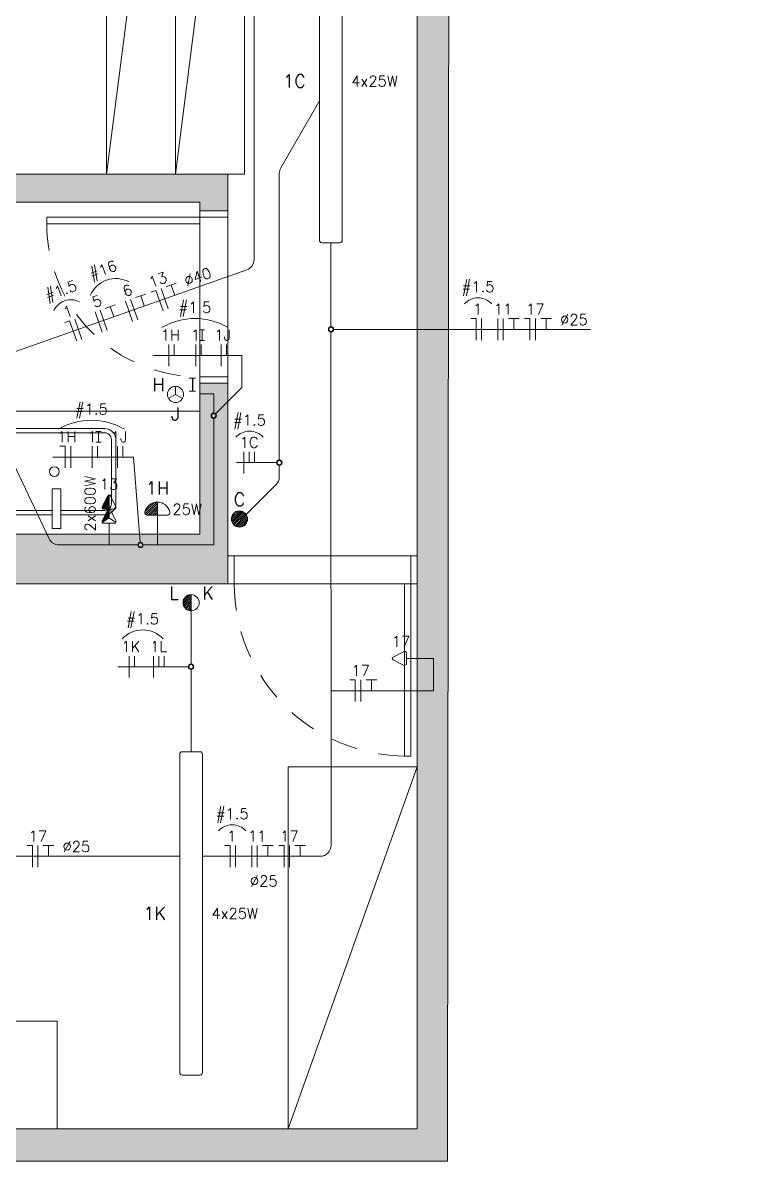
# Model space of a CAD drawing. Extents: x 0 to 175, y -16 to 63.
# Drawn here: x 151.17 to 154.49, y 30.2 to 35.49 of the extents above; entities that cross this region are included whole.
import ezdxf

# ---------------------------------------------------------------- set-up
doc = ezdxf.new("R2010")
doc.units = 0
doc.header["$LTSCALE"] = 0.5
doc.header["$MEASUREMENT"] = 0
doc.linetypes.add('HIDDEN', pattern=[0.375, 0.25, -0.125])
doc.layers.get('0').update_dxf_attribs({"linetype": 'CONTINUOUS'})
doc.layers.add('ARQ - HATCH 01', color=172, linetype='CONTINUOUS', transparency=0.6)
for name, color, linetype, lineweight in [('ARQ - PAR01', 172, 'CONTINUOUS', 30), ('ELE01 - ELETROD', 40, 'CONTINUOUS', 20), ('ELE01 - INTER', 100, 'CONTINUOUS', 15), ('ELE01 - INTER TXT', 100, 'CONTINUOUS', 9), ('ELE01 - LAMP', 50, 'CONTINUOUS', 20), ('ELE01 - LAMP TXT', 100, 'CONTINUOUS', 15), ('ELE01 - TOM 127V', 130, 'CONTINUOUS', 15), ('ELE01 - TOM 127V TXT', 130, 'CONTINUOUS', 15), ('ELE03 - CIRCUITOS', 2, 'CONTINUOUS', 5), ('ELE03 - FASE', 242, 'CONTINUOUS', 20), ('ELE03 - NEUTRO', 141, 'CONTINUOUS', 20), ('ELE03 - RETORNO', 173, 'CONTINUOUS', 20), ('ELE03 - TERRA', 112, 'CONTINUOUS', 20), ('Simbologia', 122, 'CONTINUOUS', 20), ('TXT02', 2, 'CONTINUOUS', 20)]:
    doc.layers.add(name, color=color, linetype=linetype, lineweight=lineweight)
for name, color, linetype, lineweight, transparency in [('ARQ - PISO TRANSPARENTE', 121, 'CONTINUOUS', 9, 0.9), ('ARQ - POR01 TRANSPARENTE', 20, 'CONTINUOUS', 9, 0.45), ('ARQ01', 144, 'CONTINUOUS', 9, 0.5), ('ELE01 - INTER HATCH', 100, 'CONTINUOUS', 15, 0.45)]:
    doc.layers.add(name, color=color, linetype=linetype, lineweight=lineweight, transparency=transparency)
doc.styles.add('ROMANS', font='romans.shx')
doc.styles.get("Standard").update_dxf_attribs({"font": 'romans.shx'})

# ---------------------------------------------------------------- blocks, each defined once
blk = doc.blocks.new('*U311')
at = {"layer": 'ARQ - HATCH 01'}
h = blk.add_hatch(color=256, dxfattribs=at)
h.dxf.hatch_style = 1
h.paths.add_polyline_path([(2.5318, 5.7897), (2.4, 5.7898), (2.4, 5.98), (2.2, 5.98), (2.2, 5.79), (2.1029, 5.79), (2.1029, 5.64), (2.5318, 5.64)])
h.paths.add_polyline_path([(2.4, 7.13), (2.2, 7.13), (2.2, 6.78), (2.4, 6.78)])
h.paths.add_polyline_path([(12.15, 0.9882), (12.15, 5.78), (3.4321, 5.7898), (3.4321, 5.64), (12, 5.64), (12, 1.1354), (11.3067, 1.1354), (11.3067, 0.9854), (12, 0.9882)])
h.paths.add_polyline_path([(9.47, 4.76), (8.5397, 4.76), (8.5397, 4.63), (9.24, 4.63), (9.24, 1.14), (8.94, 1.14), (8.94, 0.9882), (9.9263, 0.9882), (9.9267, 1.1354), (9.47, 1.1354)], flags=17)
h.paths.add_polyline_path([(7.7, 4.63), (7.7397, 4.63), (7.7397, 4.76), (7.57, 4.76), (7.57, 0.15), (7.02, 0.15), (7.02, 0), (7.72, 0), (7.72, 0.9882), (7.95, 0.9882), (7.95, 1.14), (7.7, 1.14)])
h.paths.add_polyline_path([(5.06, 1.27), (4.2401, 1.27), (4.2401, 1.0727), (4.93, 1.0727), (4.93, 0), (5.64, 0), (5.64, 0.15), (5.06, 0.15)])
h.paths.add_polyline_path([(0.21, 5.64), (0.13, 5.64), (0.13, 6.98), (0.22, 6.98), (0.22, 7.13), (0, 7.13), (0, 1.0727), (0.71, 1.0727), (0.71, 1.27), (0.21, 1.27)])
h.paths.add_polyline_path([(3.08, 1.27), (2.4143, 1.27), (2.2, 1.27), (1.7, 1.27), (1.7, 1.0727), (3.08, 1.0747)])
h.paths.add_polyline_path([(5.06, 4.8377), (4.9353, 4.8377), (4.9353, 4.1977), (5.06, 4.1977)], flags=17)
for p, q in [((5.06, 4.8377), (7.57, 4.5177)), ((5.06, 4.5177), (7.57, 4.5177)), ((5.06, 4.5177), (7.57, 4.1977)), ((12, 3.969), (11.5, 3.969)), ((11.5, 3.969), (11.5, 3.469))]:
    blk.add_line(p, q)
for points in [[(10.32, 5.64), (12, 5.04)], [(10.32, 5.64), (10.32, 5.04), (12, 5.04)], [(7.57, 4.1977), (4.9353, 4.1977), (4.9353, 4.8377), (7.57, 4.8377)], [(7.57, 4.8377), (7.57, 4.76)]]:
    blk.add_lwpolyline(points)
for points in [[(9.14, 3.28), (8.67, 3.28), (8.67, 4.63), (9.24, 4.63), (9.24, 2.48), (9.14, 2.48)], [(9.03, 3.985), (9.2139, 3.985), (9.2139, 3.945), (9.03, 3.945)]]:
    blk.add_lwpolyline(points, close=True)
for points in [[(9.15, 3.985), (9.15, 4.19, 0.414214), (9.1, 4.24), (8.8, 4.24, 0.414214), (8.75, 4.19), (8.75, 3.72, 0.414214), (8.8, 3.67), (9.1, 3.67, 0.414214), (9.15, 3.72), (9.15, 3.945)], [(9.13, 3.985), (9.13, 4.19, 0.414214), (9.1, 4.22), (8.8, 4.22, 0.414214), (8.77, 4.19), (8.77, 3.72, 0.414214), (8.8, 3.69), (9.1, 3.69, 0.414214), (9.13, 3.72), (9.13, 3.945)]]:
    blk.add_lwpolyline(points, format="xyb")
blk.add_circle((8.95, 3.955), 0.0229)
at = {"layer": 'ARQ - PAR01', "lineweight": 20}
blk.add_lwpolyline([(12.15, 0.9882), (12.15, 5.78), (3.4321, 5.7898), (3.4321, 5.64), (12, 5.64), (12, 1.1354), (11.3067, 1.1354), (11.3067, 0.9854), (12, 0.9882), (12.15, 0.9882)], dxfattribs=at)
for points in [[(7.7, 4.63), (7.7397, 4.63), (7.7397, 4.76), (7.57, 4.76), (7.57, 0.15), (7.02, 0.15), (7.02, 0), (7.72, 0), (7.72, 0.9882), (7.95, 0.9882), (7.95, 1.14), (7.7, 1.14)], [(9.47, 4.76), (8.5397, 4.76), (8.5397, 4.63), (9.24, 4.63), (9.24, 1.14), (8.94, 1.14), (8.94, 0.9882), (9.9263, 0.9882), (9.9267, 1.1354), (9.47, 1.1354)]]:
    blk.add_lwpolyline(points, close=True, dxfattribs=at)
at = {"layer": 'ARQ - PISO TRANSPARENTE'}
for p, q in [((9.34, 4.79), (9.34, 5.61)), ((9.47, 5.58), (9.47, 4.79)), ((7.7697, 4.76), (8.5097, 4.76)), ((7.7697, 4.63), (8.5097, 4.63))]:
    blk.add_line(p, q, dxfattribs=at)
at = {"layer": 'ARQ - POR01 TRANSPARENTE'}
for p, q in [((9.34, 5.64), (9.34, 5.61)), ((9.34, 5.61), (10.27, 5.61)), ((9.47, 5.64), (9.47, 5.58)), ((10.27, 5.58), (10.27, 5.61)), ((9.47, 5.58), (10.27, 5.58)), ((7.7397, 4.76), (7.7697, 4.76)), ((7.7697, 4.76), (7.7697, 3.92)), ((8.5097, 4.76), (8.5097, 4.63)), ((8.5097, 4.76), (8.5397, 4.76)), ((9.34, 4.76), (9.34, 4.79)), ((9.34, 4.79), (9.47, 4.79)), ((9.47, 4.76), (9.47, 4.79)), ((7.7997, 4.63), (7.7397, 4.63)), ((7.7997, 3.92), (7.7997, 4.63)), ((8.5397, 4.63), (8.5097, 4.63)), ((7.7697, 3.92), (7.7997, 3.92))]:
    blk.add_line(p, q, dxfattribs=at)
at = {"layer": 'ARQ - POR01 TRANSPARENTE', "linetype": 'HIDDEN', "lineweight": 9}
for centre, radius in [((9.47, 5.59), 0.8), ((7.7997, 4.63), 0.71)]:
    blk.add_arc(centre, radius, 270, 0, dxfattribs=at)
blk = doc.blocks.new('*U173')
at = {"lineweight": 9}
h = blk.add_hatch(dxfattribs=at)
h.set_pattern_fill('ANSI31', color=256, scale=0.075, angle=-90)
h.paths.add_polyline_path([(-0.013, -0.224, 0.284079), (0, -0.232), (0, -0.151), (-0.064, -0.108, 0.251652), (-0.064, -0.123)])
blk.add_line((0.007, 0), (-0.007, 0))
for points in [[(0, 0), (0, -0.101)], [(0.064, -0.108), (0, -0.151), (-0.064, -0.108)], [(0, -0.151), (0, -0.232)]]:
    blk.add_lwpolyline(points)
blk.add_lwpolyline([(0.064, -0.123), (0.013, -0.224, -0.618034), (-0.013, -0.224), (-0.064, -0.123, -0.557537), (-0.051, -0.101), (0.051, -0.101, -0.557537)], format="xyb", close=True)
blk = doc.blocks.new('*U160')
blk.add_lwpolyline([(-0.123, -0.064), (-0.224, -0.013, -0.618034), (-0.224, 0.013), (-0.123, 0.064, -0.557537), (-0.101, 0.051), (-0.101, -0.051, -0.557537)], format="xyb", close=True)
blk.add_lwpolyline([(0, 0), (-0.101, 0)])
blk = doc.blocks.new('*U140')
at = {"lineweight": 9}
h = blk.add_hatch(dxfattribs=at)
h.set_pattern_fill('ANSI31', color=256, scale=0.075, angle=-90)
h.paths.add_polyline_path([(0, -0.232, -0.284079), (-0.013, -0.224), (-0.064, -0.123, -0.557537), (-0.051, -0.101), (0, -0.101)])
blk.add_line((0, -0.232), (0, -0.101))
blk.add_lwpolyline([(0.064, -0.123), (0.013, -0.224, -0.618034), (-0.013, -0.224), (-0.064, -0.123, -0.557537), (-0.051, -0.101), (0.051, -0.101, -0.557537)], format="xyb", close=True)
blk = doc.blocks.new('*U135')
at = {"lineweight": 9}
h = blk.add_hatch(dxfattribs=at)
h.set_pattern_fill('ANSI31', color=0, scale=0.075, angle=-90)
h.set_pattern_definition([(315, (-0.000575, 1e-19), (0.00662913, 0.00662913), [])])
h.paths.add_polyline_path([(0, -0.1182), (-0.0629, -0.1182, 0.484596), (-0.0775, -0.1367, 0.349314), (0.0006, -0.1978)])
at = {"color": 0}
for q in [(0, 0), (0.0006, -0.1978)]:
    blk.add_line((0, -0.1182), q, dxfattribs=at)
blk.add_lwpolyline([(0.0629, -0.1182), (-0.0629, -0.1182, 0.484596), (-0.0775, -0.1367, 0.789489), (0.0775, -0.1367, 0.484596)], format="xyb", close=True, dxfattribs=at)
blk = doc.blocks.new('Fio-TERRA')
at = {"layer": 'ELE03 - TERRA'}
for p, q in [((-0.1, 0.2), (0.1, 0.2)), ((0, 0), (0, 0.2))]:
    blk.add_line(p, q, dxfattribs=at)
blk = doc.blocks.new('Fio-FASE')
at = {"layer": 'ELE03 - FASE'}
blk.add_line((0, -0.2), (0, 0.2), dxfattribs=at)
blk = doc.blocks.new('Fio-NEUTRO')
at = {"layer": 'ELE03 - NEUTRO'}
for p, q in [((0, 0.2), (0.1, 0.2)), ((0, -0.2), (0, 0.2))]:
    blk.add_line(p, q, dxfattribs=at)
blk = doc.blocks.new('Fio-RETORNO')
at = {"layer": 'ELE03 - RETORNO'}
blk.add_line((0, 0), (0, 0.2), dxfattribs=at)

msp = doc.modelspace()

# ---------------------------------------------------------------- hatches: boundary and pattern name
at = {"layer": 'ELE01 - INTER HATCH'}
h = msp.add_hatch(dxfattribs=at)
h.set_pattern_fill('ANSI31', color=256, scale=0.05)
h.set_pattern_definition([(45, (102.585167, -21.101253), (-0.0044194174, 0.0044194174), [])])
edge = h.paths.add_edge_path()
edge.add_arc((152.1748, 33.1839), 0.0375, 0, 360)
h = msp.add_hatch(dxfattribs=at)
h.set_pattern_fill('ANSI31', color=256, scale=0.05)
h.set_pattern_definition([(45, (150.1966874, 37.80729), (-0.0044194174, 0.0044194174), [])])
edge = h.paths.add_edge_path()
edge.add_arc((151.9502, 32.7956), 0.0375, 90, 180)
edge.add_arc((151.9502, 32.7956), 0.0375, 180, 270)
edge.add_line((151.9502, 32.7581), (151.9502, 32.7956))
edge.add_line((151.9502, 32.7956), (151.9502, 32.8331))

# ---------------------------------------------------------------- linework, layer by layer
at = {"layer": 'ELE01 - ELETROD'}
for points in [[(151.092, 33.9463), (152.2089, 34.3408, 0.317944), (152.2423, 34.3879), (152.2423, 35.9515, -0.122171), (152.2481, 35.9749), (152.5194, 36.4881, 0.122171), (152.5252, 36.5115), (152.5252, 37.0785)], [(152.3598, 33.4582), (152.3598, 34.7885, -0.131652), (152.3665, 34.8135), (152.546, 35.1244)], [(152.5992, 34.0517), (152.6002, 31.6689, -0.414327), (152.5502, 31.6189), (152.0032, 31.6189)], [(151.1273, 33.4379), (151.2916, 33.0924, 0.28941), (151.3368, 33.0639), (151.7029, 33.0639)], [(152.2013, 33.2), (152.3451, 33.3438, 0.198912), (152.3598, 33.3792), (152.3598, 33.4332)]]:
    msp.add_lwpolyline(points, format="xyb", dxfattribs=at)
for points in [[(152.5991, 34.4663), (152.5992, 34.0766)], [(152.0552, 33.7642), (151.9902, 33.7642)], [(152.0552, 33.6761), (152.0552, 33.7642)], [(151.7279, 33.0639), (152.0552, 33.0639), (152.0552, 33.6511)], [(151.5695, 33.1139), (151.5695, 33.0639)], [(151.7939, 33.1151), (151.7939, 33.0651)], [(151.9502, 32.7581), (151.9502, 32.5108)], [(153.0002, 32.537), (153.0753, 32.537), (153.0753, 32.387), (152.5998, 32.387)], [(151.9502, 32.4858), (151.9502, 32.1039)], [(150.1831, 31.6189), (151.8972, 31.6189)]]:
    msp.add_lwpolyline(points, dxfattribs=at)
at = {"layer": 'ELE01 - INTER'}
for p, q in [((151.8778, 33.7622), (151.8453, 33.7434)), ((151.8778, 33.7622), (151.8778, 33.7997)), ((151.8778, 33.7622), (151.9103, 33.7434)), ((151.9502, 32.7581), (151.9502, 32.8331))]:
    msp.add_line(p, q, dxfattribs=at)
for centre in [(151.8778, 33.7622), (152.1748, 33.1839), (151.9502, 32.7956)]:
    msp.add_circle(centre, 0.0375, dxfattribs=at)
at = {"layer": 'ELE01 - INTER TXT'}
for p, q in [((151.9419, 33.8377), (151.9566, 33.8377)), ((151.9712, 33.8377), (151.9566, 33.8377)), ((151.9419, 33.7777), (151.9566, 33.7777)), ((151.9712, 33.7777), (151.9566, 33.7777))]:
    msp.add_line(p, q, dxfattribs=at)
at = {"layer": 'ELE01 - LAMP'}
for points in [[(152.6521, 34.4775), (152.6521, 35.955, 0.414214), (152.6408, 35.9663), (152.5573, 35.9663, 0.414214), (152.546, 35.955), (152.546, 34.4775, 0.414214), (152.5573, 34.4663), (152.6408, 34.4663, 0.414214)], [(152.0032, 30.6152), (152.0032, 32.0927, 0.414214), (151.992, 32.1039), (151.9084, 32.1039, 0.414214), (151.8972, 32.0927), (151.8972, 30.6152, 0.414214), (151.9084, 30.6039), (151.992, 30.6039, 0.414214)]]:
    msp.add_lwpolyline(points, format="xyb", close=True, dxfattribs=at)
at = {"layer": 'ELE03 - CIRCUITOS'}
for points in [[(153.8042, 34.0642), (152.6127, 34.0641)], [(151.772, 33.9435), (152.1854, 33.9435), (152.1854, 33.7939), (152.064, 33.6725)], [(151.6835, 33.4714), (151.3085, 33.4713)], [(151.6835, 33.4714), (151.7135, 33.0762)], [(152.3473, 33.4457), (152.1612, 33.4457)], [(151.61, 32.4983), (151.9377, 32.4983)]]:
    msp.add_lwpolyline(points, dxfattribs=at)
for centre, radius in [((152.6002, 34.0641), 0.0125), ((152.6002, 34.0641), 0.01), ((152.0552, 33.6636), 0.0125), ((152.0552, 33.6636), 0.01), ((152.3598, 33.4457), 0.0125), ((152.3598, 33.4457), 0.01), ((151.7154, 33.0638), 0.0125), ((151.7154, 33.0638), 0.01), ((151.9502, 32.4983), 0.0125), ((151.9502, 32.4983), 0.01)]:
    msp.add_circle(centre, radius, dxfattribs=at)
at = {"layer": 'Simbologia'}
for centre, radius, start, end in [((151.6009, 34.1713), 0.1285, 61.6201, 157.278), ((151.3915, 34.1163), 0.0856, 61.6201, 157.278), ((153.2826, 34.1247), 0.0856, 42.1711, 137.8289), ((151.9682, 33.8132), 0.3015, 59.3121, 120.6879), ((151.4874, 33.3411), 0.3015, 59.3121, 120.6879), ((152.2215, 33.5062), 0.0856, 42.1711, 137.8289), ((151.7252, 32.541), 0.1285, 42.1711, 137.8289), ((152.1411, 31.6794), 0.0856, 42.1711, 137.8289)]:
    msp.add_arc(centre, radius, start, end, dxfattribs=at)
at = {"layer": 'TXT02'}
for p, q in [((151.9885, 34.0624), (152.0007, 34.0624)), ((152.0129, 34.0624), (152.0007, 34.0624)), ((151.9885, 34.0124), (152.0007, 34.0124)), ((152.0129, 34.0124), (152.0007, 34.0124)), ((151.5076, 33.5903), (151.5199, 33.5903)), ((151.5321, 33.5903), (151.5199, 33.5903)), ((151.5077, 33.5403), (151.5199, 33.5403)), ((151.5321, 33.5403), (151.5199, 33.5403))]:
    msp.add_line(p, q, dxfattribs=at)

# ---------------------------------------------------------------- block references
at = {"layer": 'ARQ01', "rotation": 270}
msp.add_blockref('*U311', (147.3602, 42.3539), dxfattribs=at)
at = {"layer": 'ELE01 - LAMP', "xscale": -0.75, "yscale": 0.75, "zscale": 0.75, "rotation": 180}
msp.add_blockref('*U135', (151.7939, 33.1139), dxfattribs=at)
at = {"layer": 'ELE01 - TOM 127V', "xscale": -0.5, "yscale": 0.5, "zscale": 0.5, "rotation": 180}
for name, p in [('*U140', (151.5695, 33.1795)), ('*U173', (151.5695, 33.1139)), ('*U160', (153.0002, 32.537))]:
    msp.add_blockref(name, p, dxfattribs=at)
at = {"layer": 'ELE03 - FASE', "yscale": 0.25, "zscale": 0.25}
for p, xscale, rotation in [((151.8273, 34.206), -0.2499999999999999, 19.44908365392786), ((151.6623, 34.1477), -0.2499999999999999, 19.44908365392786), ((151.6858, 34.156), -0.2499999999999999, 19.44908365392786), ((151.5208, 34.0978), -0.2499999999999999, 19.44908365392786), ((151.5444, 34.1061), -0.2499999999999999, 19.44908365392786), ((151.4265, 34.0645), -0.2499999999999999, 19.44908365392786), ((153.2984, 34.0642), -0.25, 359.9999999999997), ((153.3734, 34.0642), -0.25, 359.9999999999997), ((153.3984, 34.0642), -0.25, 359.9999999999997), ((153.5484, 34.0642), -0.25, 359.9999999999997), ((151.847, 33.9435), -0.25, 359.9999999999997), ((151.972, 33.9435), -0.25, 359.9999999999997), ((152.0894, 33.9435), -0.25, 359.9999999999997), ((151.3912, 33.4714), -0.25, 359.9999999999997), ((151.4912, 33.4713), -0.25, 359.9999999999997), ((151.6085, 33.4713), -0.25, 359.9999999999997), ((152.1947, 33.4457), -0.25, 359.9999999999997), ((151.6627, 32.4983), -0.25, 359.9999999999997), ((151.7752, 32.4983), -0.25, 359.9999999999997), ((152.7376, 32.387), -0.25, 359.9999999999997), ((151.2388, 31.6189), -0.25, 359.9999999999997), ((152.1569, 31.6189), -0.25, 359.9999999999997), ((152.2319, 31.6189), -0.25, 359.9999999999997), ((152.2569, 31.6189), -0.25, 359.9999999999997), ((152.4069, 31.6189), -0.25, 359.9999999999997)]:
    msp.add_blockref('Fio-FASE', p, dxfattribs=dict(at, xscale=xscale, rotation=rotation))
at = {"layer": 'ELE03 - NEUTRO', "yscale": 0.25, "zscale": 0.25}
for p, xscale, rotation in [((151.8037, 34.1976), -0.2499999999999999, 19.44908365392786), ((151.4029, 34.0561), -0.2499999999999999, 19.44908365392786), ((153.2734, 34.0642), -0.25, 359.9999999999997), ((153.5234, 34.0642), -0.25, 359.9999999999997), ((151.3662, 33.4714), -0.25, 359.9999999999997), ((152.7126, 32.387), -0.25, 359.9999999999997), ((151.2138, 31.6189), -0.25, 359.9999999999997), ((152.1319, 31.6189), -0.25, 359.9999999999997), ((152.3819, 31.6189), -0.25, 359.9999999999997)]:
    msp.add_blockref('Fio-NEUTRO', p, dxfattribs=dict(at, xscale=xscale, rotation=rotation))
at = {"layer": 'ELE03 - RETORNO', "yscale": 0.2499999999999999, "zscale": 0.2499999999999999}
for p, xscale in [((151.872, 33.9435), 0.2499999999999999), ((151.997, 33.9435), 0.2499999999999999), ((152.1144, 33.9435), 0.2499999999999999), ((151.5162, 33.4713), 0.2499999999999999), ((151.6335, 33.4713), 0.2499999999999999), ((152.2197, 33.4457), 0.2499999999999999), ((152.2447, 33.4457), -0.2499999999999999), ((151.6877, 32.4983), 0.2499999999999999), ((151.8002, 32.4983), 0.2499999999999999), ((151.8252, 32.4983), -0.2499999999999999)]:
    msp.add_blockref('Fio-RETORNO', p, dxfattribs=dict(at, xscale=xscale))
at = {"layer": 'ELE03 - TERRA', "xscale": 0.2499999999999999, "yscale": 0.2499999999999999, "zscale": 0.2499999999999999, "rotation": 19.44908365392819}
for p in [(151.8744, 34.2226), (151.733, 34.1727), (151.5915, 34.1227)]:
    msp.add_blockref('Fio-TERRA', p, dxfattribs=at)
at = {"layer": 'ELE03 - TERRA', "xscale": 0.25, "yscale": 0.25, "zscale": 0.25}
for p in [(153.4484, 34.0642), (153.5984, 34.0642), (152.7876, 32.387), (151.2888, 31.6189), (152.3069, 31.6189), (152.4569, 31.6189)]:
    msp.add_blockref('Fio-TERRA', p, dxfattribs=at)

# ---------------------------------------------------------------- texts
at = {"layer": 'ELE01 - INTER TXT', "char_height": 0.06, "attachment_point": 5}
for s, insert in [('H', (151.7991, 33.8077)), ('I', (151.9566, 33.8077)), ('J', (151.8778, 33.6712)), ('C', (152.1748, 33.2749)), ('L', (151.8714, 32.8411)), ('K', (152.029, 32.8411))]:
    msp.add_mtext_dynamic_manual_height_columns(s, width=0.024296, gutter_width=6.25, heights=[0], dxfattribs=dict(at, insert=insert))
at = {"layer": 'ELE01 - LAMP TXT', "attachment_point": 5, "style": 'ROMANS'}
for s, insert, char_height in [('1C', (152.4303, 35.2163), 0.06), ('4x25W', (152.8021, 35.2163), 0.05), ('1H', (151.7939, 33.3275), 0.06), ('25W', (151.9323, 33.229), 0.05), ('1K', (151.7814, 31.3539), 0.06), ('4x25W', (152.1532, 31.3539), 0.05)]:
    msp.add_mtext_dynamic_manual_height_columns(s, width=0.036443, gutter_width=9.375, heights=[0], dxfattribs=dict(at, insert=insert, char_height=char_height))
at = {"layer": 'ELE01 - TOM 127V TXT', "insert": (151.4814, 33.2556), "char_height": 0.05, "attachment_point": 5, "rotation": 90}
msp.add_mtext_dynamic_manual_height_columns('2x600W', width=0.024296, gutter_width=6.25, heights=[0], dxfattribs=at)
at = {"layer": 'ELE01 - TOM 127V TXT', "char_height": 0.05, "attachment_point": 5}
for s, insert in [('13', (151.5697, 33.3456)), ('17', (152.9251, 32.6156))]:
    msp.add_mtext_dynamic_manual_height_columns(s, width=0.024296, gutter_width=6.25, heights=[0], dxfattribs=dict(at, insert=insert))
at = {"layer": 'Simbologia', "char_height": 0.05, "rotation": 19.4491, "style": 'ROMANS'}
for s, width, gutter_width, insert, attachment_point in [('#16', 0.107448, 6.25, (151.5438, 34.3331), 5), ('%%C40', 0.135396, 0.25, (151.912, 34.3101), 1), ('#1.5', 0.107448, 6.25, (151.3486, 34.2376), 5)]:
    msp.add_mtext_dynamic_manual_height_columns(s, width=width, gutter_width=gutter_width, heights=[0], dxfattribs=dict(at, insert=insert, attachment_point=attachment_point))
at = {"layer": 'Simbologia', "char_height": 0.05, "style": 'ROMANS'}
for s, width, gutter_width, insert, attachment_point in [('#1.5', 0.107448, 6.25, (153.2826, 34.2534), 5), ('#1.5', 0.107448, 6.25, (151.9682, 34.1578), 5), ('%%C25', 0.135396, 0.25, (153.663, 34.1342), 1), ('#1.5', 0.107448, 6.25, (151.4874, 33.6856), 5), ('#1.5', 0.107448, 6.25, (152.2215, 33.6349), 5), ('#1.5', 0.107448, 6.25, (151.7252, 32.7125), 5), ('#1.5', 0.107448, 6.25, (152.1411, 31.8081), 5), ('%%C25', 0.135396, 0.25, (151.3534, 31.6889), 1), ('%%C25', 0.135396, 0.25, (152.2234, 31.5291), 1)]:
    msp.add_mtext_dynamic_manual_height_columns(s, width=width, gutter_width=gutter_width, heights=[0], dxfattribs=dict(at, insert=insert, attachment_point=attachment_point))
at = {"layer": 'TXT02', "char_height": 0.05, "attachment_point": 5, "rotation": 19.4491}
for s, insert in [('13', (151.796, 34.2945)), ('6', (151.6546, 34.2446)), ('5', (151.5131, 34.1946)), ('1', (151.3787, 34.1472))]:
    msp.add_mtext_dynamic_manual_height_columns(s, width=0.107448, gutter_width=6.25, heights=[0], dxfattribs=dict(at, insert=insert))
at = {"layer": 'TXT02', "char_height": 0.05, "attachment_point": 5}
for s, insert in [('1', (153.2808, 34.1581)), ('11', (153.3984, 34.1581)), ('17', (153.5484, 34.1581)), ('1H', (151.8545, 34.0375)), ('1I', (151.9795, 34.0374)), ('1J', (152.0968, 34.0374)), ('1H', (151.3736, 33.5653)), ('1I', (151.4986, 33.5653)), ('1J', (151.6159, 33.5653)), ('1C', (152.2197, 33.5396)), ('1K', (151.6701, 32.5922)), ('1L', (151.8002, 32.5922)), ('17', (152.7376, 32.4809)), ('17', (151.2388, 31.7128)), ('1', (152.1393, 31.7128)), ('11', (152.2569, 31.7128)), ('17', (152.4069, 31.7128))]:
    msp.add_mtext_dynamic_manual_height_columns(s, width=0.107448, gutter_width=6.25, heights=[0], dxfattribs=dict(at, insert=insert))

doc.saveas('drawing.dxf')
